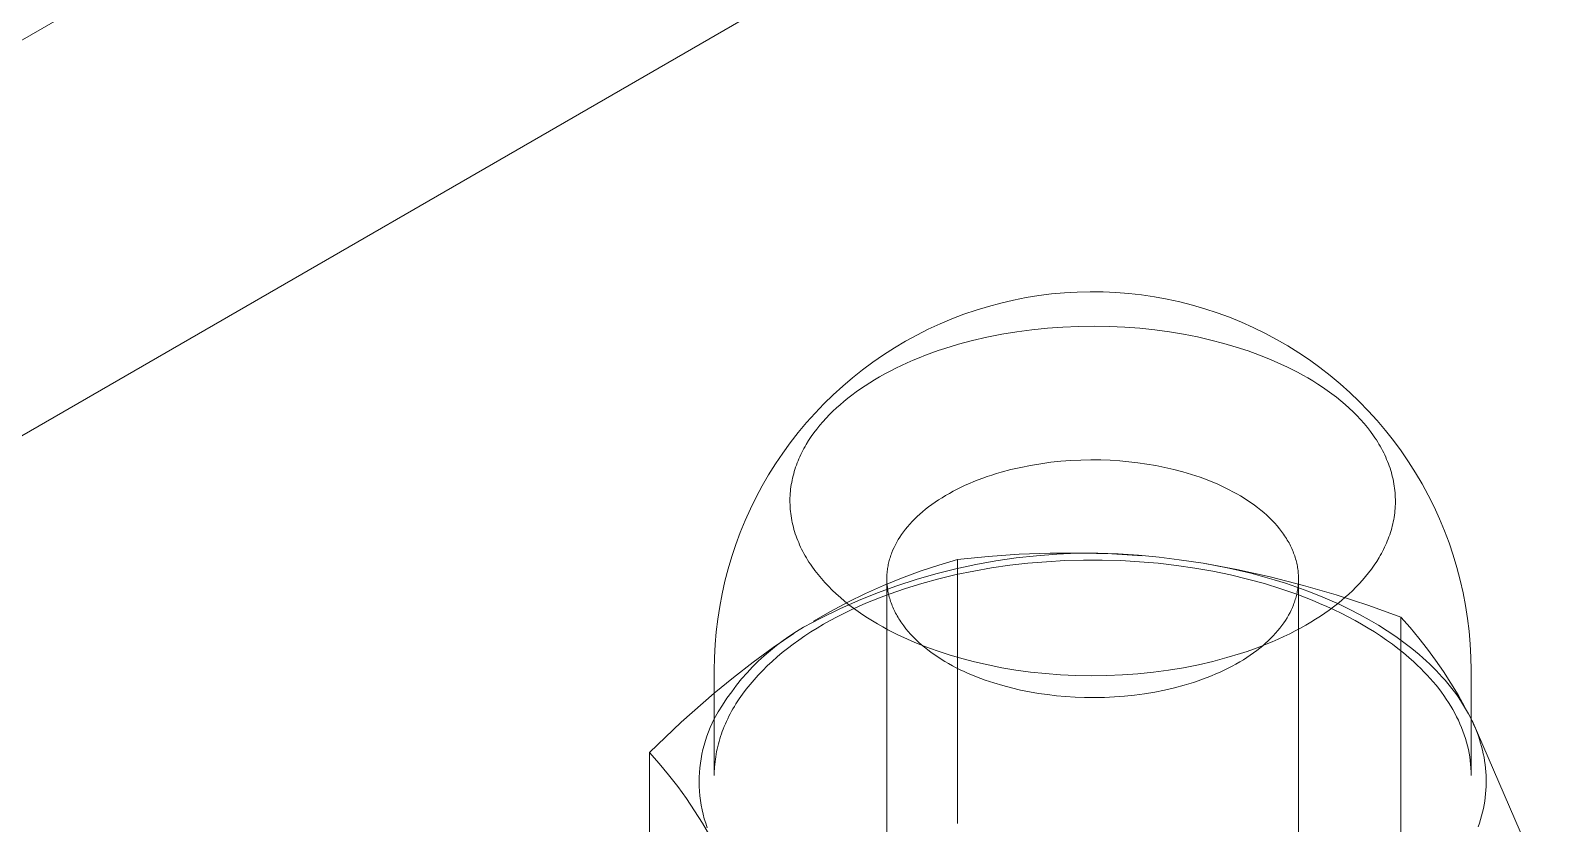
# Model space of a CAD drawing. Header units: millimetres. Extents: x -111 to 4919, y -143 to 3304.
# Drawn here: x 4679.74 to 4705, y 1543.83 to 1556.92 of the extents above; entities that cross this region are included whole.
import ezdxf

# ---------------------------------------------------------------- set-up
doc = ezdxf.new("R2010")
doc.units = ezdxf.units.MM
doc.layers.add('ZANO_R', color=7, linetype='Continuous', lineweight=0)

msp = doc.modelspace()

# ---------------------------------------------------------------- linework, layer by layer
at = {"layer": 'ZANO_R'}
for p, q in [((4712.136, 1575.551), (4393.938, 1391.839)), ((4399.595, 1388.573), (4717.793, 1572.285)), ((4695.565, 1552.37), (4695.771, 1552.425)), ((4695.771, 1552.425), (4695.978, 1552.473)), ((4695.978, 1552.473), (4696.187, 1552.514)), ((4696.187, 1552.514), (4696.397, 1552.548)), ((4696.397, 1552.548), (4696.608, 1552.574)), ((4696.608, 1552.574), (4696.82, 1552.594)), ((4696.82, 1552.594), (4697.032, 1552.606)), ((4697.032, 1552.606), (4697.245, 1552.611)), ((4697.245, 1552.611), (4697.458, 1552.609)), ((4697.458, 1552.609), (4697.67, 1552.6)), ((4697.67, 1552.6), (4697.882, 1552.583)), ((4697.882, 1552.583), (4698.094, 1552.559)), ((4698.094, 1552.559), (4698.306, 1552.528)), ((4698.306, 1552.528), (4698.517, 1552.489)), ((4698.517, 1552.489), (4698.726, 1552.443)), ((4698.726, 1552.443), (4698.934, 1552.39)), ((4694.765, 1552.08), (4694.961, 1552.163)), ((4694.961, 1552.163), (4695.16, 1552.239)), ((4695.16, 1552.239), (4695.361, 1552.308)), ((4695.361, 1552.308), (4695.565, 1552.37)), ((4698.934, 1552.39), (4699.14, 1552.33)), ((4699.14, 1552.33), (4699.344, 1552.263)), ((4699.344, 1552.263), (4699.545, 1552.189)), ((4699.545, 1552.189), (4699.744, 1552.108)), ((4694.382, 1551.895), (4694.572, 1551.991)), ((4694.572, 1551.991), (4694.765, 1552.08)), ((4695.784, 1551.909), (4695.54, 1551.86)), ((4696.032, 1551.95), (4695.784, 1551.909)), ((4696.284, 1551.984), (4696.032, 1551.95)), ((4696.539, 1552.01), (4696.284, 1551.984)), ((4696.796, 1552.028), (4696.539, 1552.01)), ((4697.053, 1552.039), (4696.796, 1552.028)), ((4697.309, 1552.042), (4697.053, 1552.039)), ((4697.565, 1552.038), (4697.309, 1552.042)), ((4697.818, 1552.026), (4697.565, 1552.038)), ((4698.067, 1552.007), (4697.818, 1552.026)), ((4698.312, 1551.981), (4698.067, 1552.007)), ((4698.553, 1551.948), (4698.312, 1551.981)), ((4698.787, 1551.909), (4698.553, 1551.948)), ((4699.015, 1551.864), (4698.787, 1551.909)), ((4699.744, 1552.108), (4699.939, 1552.02)), ((4699.939, 1552.02), (4700.132, 1551.926)), ((4700.132, 1551.926), (4700.321, 1551.825)), ((4693.833, 1551.57), (4694.012, 1551.685)), ((4694.012, 1551.685), (4694.195, 1551.793)), ((4694.195, 1551.793), (4694.382, 1551.895)), ((4694.846, 1551.675), (4694.736, 1551.639)), ((4695.07, 1551.743), (4694.846, 1551.675)), ((4695.302, 1551.805), (4695.07, 1551.743)), ((4695.54, 1551.86), (4695.302, 1551.805)), ((4699.236, 1551.814), (4699.015, 1551.864)), ((4699.45, 1551.758), (4699.236, 1551.814)), ((4699.656, 1551.698), (4699.45, 1551.758)), ((4699.853, 1551.633), (4699.656, 1551.698)), ((4700.321, 1551.825), (4700.507, 1551.718)), ((4700.507, 1551.718), (4700.689, 1551.604)), ((4693.486, 1551.323), (4693.657, 1551.45)), ((4693.657, 1551.45), (4693.833, 1551.57)), ((4694.127, 1551.393), (4694.033, 1551.348)), ((4694.222, 1551.437), (4694.127, 1551.393)), ((4694.321, 1551.479), (4694.222, 1551.437)), ((4694.421, 1551.521), (4694.321, 1551.479)), ((4694.524, 1551.562), (4694.421, 1551.521)), ((4694.629, 1551.601), (4694.524, 1551.562)), ((4694.736, 1551.639), (4694.629, 1551.601)), ((4700.042, 1551.564), (4699.853, 1551.633)), ((4700.225, 1551.491), (4700.042, 1551.564)), ((4700.405, 1551.412), (4700.225, 1551.491)), ((4700.494, 1551.37), (4700.405, 1551.412)), ((4700.689, 1551.604), (4700.867, 1551.484)), ((4700.867, 1551.484), (4701.04, 1551.359)), ((4693.158, 1551.053), (4693.32, 1551.191)), ((4693.32, 1551.191), (4693.486, 1551.323)), ((4693.685, 1551.158), (4693.605, 1551.108)), ((4693.768, 1551.207), (4693.685, 1551.158)), ((4693.854, 1551.255), (4693.768, 1551.207)), ((4693.942, 1551.302), (4693.854, 1551.255)), ((4694.033, 1551.348), (4693.942, 1551.302)), ((4700.582, 1551.326), (4700.494, 1551.37)), ((4700.669, 1551.281), (4700.582, 1551.326)), ((4700.755, 1551.235), (4700.669, 1551.281)), ((4700.839, 1551.187), (4700.755, 1551.235)), ((4700.922, 1551.137), (4700.839, 1551.187)), ((4701.04, 1551.359), (4701.21, 1551.227)), ((4701.21, 1551.227), (4701.374, 1551.089)), ((4692.848, 1550.761), (4693, 1550.91)), ((4693, 1550.91), (4693.158, 1551.053)), ((4693.309, 1550.904), (4693.241, 1550.852)), ((4693.379, 1550.956), (4693.309, 1550.904)), ((4693.451, 1551.008), (4693.379, 1550.956)), ((4693.527, 1551.058), (4693.451, 1551.008)), ((4693.605, 1551.108), (4693.527, 1551.058)), ((4701.004, 1551.086), (4700.922, 1551.137)), ((4701.083, 1551.034), (4701.004, 1551.086)), ((4701.161, 1550.98), (4701.083, 1551.034)), ((4701.238, 1550.925), (4701.161, 1550.98)), ((4701.312, 1550.868), (4701.238, 1550.925)), ((4701.374, 1551.089), (4701.534, 1550.946)), ((4701.534, 1550.946), (4701.689, 1550.798)), ((4692.701, 1550.608), (4692.848, 1550.761)), ((4692.995, 1550.637), (4692.939, 1550.581)), ((4693.054, 1550.692), (4692.995, 1550.637)), ((4693.114, 1550.746), (4693.054, 1550.692)), ((4693.176, 1550.799), (4693.114, 1550.746)), ((4693.241, 1550.852), (4693.176, 1550.799)), ((4701.384, 1550.81), (4701.312, 1550.868)), ((4701.454, 1550.75), (4701.384, 1550.81)), ((4701.522, 1550.69), (4701.454, 1550.75)), ((4701.587, 1550.628), (4701.522, 1550.69)), ((4701.689, 1550.798), (4701.838, 1550.644)), ((4701.838, 1550.644), (4701.983, 1550.486)), ((4692.422, 1550.286), (4692.559, 1550.449)), ((4692.559, 1550.449), (4692.701, 1550.608)), ((4692.779, 1550.405), (4692.73, 1550.343)), ((4692.83, 1550.464), (4692.779, 1550.405)), ((4692.883, 1550.523), (4692.83, 1550.464)), ((4692.939, 1550.581), (4692.883, 1550.523)), ((4701.65, 1550.565), (4701.587, 1550.628)), ((4701.711, 1550.5), (4701.65, 1550.565)), ((4701.768, 1550.435), (4701.711, 1550.5)), ((4701.824, 1550.369), (4701.768, 1550.435)), ((4701.983, 1550.486), (4702.121, 1550.322)), ((4692.292, 1550.118), (4692.422, 1550.286)), ((4692.595, 1550.154), (4692.555, 1550.088)), ((4692.638, 1550.218), (4692.595, 1550.154)), ((4692.682, 1550.281), (4692.638, 1550.218)), ((4692.73, 1550.343), (4692.682, 1550.281)), ((4701.876, 1550.301), (4701.824, 1550.369)), ((4701.925, 1550.233), (4701.876, 1550.301)), ((4701.949, 1550.198), (4701.925, 1550.233)), ((4701.972, 1550.164), (4701.949, 1550.198)), ((4701.994, 1550.129), (4701.972, 1550.164)), ((4702.015, 1550.094), (4701.994, 1550.129)), ((4702.121, 1550.322), (4702.254, 1550.154)), ((4702.254, 1550.154), (4702.382, 1549.981)), ((4692.048, 1549.77), (4692.167, 1549.946)), ((4692.167, 1549.946), (4692.292, 1550.118)), ((4692.45, 1549.886), (4692.434, 1549.852)), ((4692.465, 1549.921), (4692.45, 1549.886)), ((4692.482, 1549.955), (4692.465, 1549.921)), ((4692.499, 1549.988), (4692.482, 1549.955)), ((4692.517, 1550.022), (4692.499, 1549.988)), ((4692.536, 1550.055), (4692.517, 1550.022)), ((4692.555, 1550.088), (4692.536, 1550.055)), ((4702.036, 1550.058), (4702.015, 1550.094)), ((4702.055, 1550.023), (4702.036, 1550.058)), ((4702.074, 1549.987), (4702.055, 1550.023)), ((4702.093, 1549.952), (4702.074, 1549.987)), ((4702.11, 1549.916), (4702.093, 1549.952)), ((4702.127, 1549.88), (4702.11, 1549.916)), ((4702.142, 1549.843), (4702.127, 1549.88)), ((4702.382, 1549.981), (4702.503, 1549.804)), ((4691.935, 1549.589), (4692.048, 1549.77)), ((4692.358, 1549.642), (4692.348, 1549.606)), ((4692.369, 1549.677), (4692.358, 1549.642)), ((4692.381, 1549.713), (4692.369, 1549.677)), ((4692.393, 1549.748), (4692.381, 1549.713)), ((4692.406, 1549.783), (4692.393, 1549.748)), ((4692.42, 1549.817), (4692.406, 1549.783)), ((4692.434, 1549.852), (4692.42, 1549.817)), ((4695.699, 1549.608), (4695.777, 1549.631)), ((4695.777, 1549.631), (4695.936, 1549.673)), ((4695.936, 1549.673), (4696.098, 1549.711)), ((4696.098, 1549.711), (4696.262, 1549.744)), ((4696.262, 1549.744), (4696.428, 1549.771)), ((4696.428, 1549.771), (4696.594, 1549.794)), ((4696.594, 1549.794), (4696.761, 1549.811)), ((4696.761, 1549.811), (4696.928, 1549.824)), ((4696.928, 1549.824), (4697.093, 1549.832)), ((4697.093, 1549.832), (4697.257, 1549.835)), ((4697.257, 1549.835), (4697.419, 1549.833)), ((4697.419, 1549.833), (4697.578, 1549.828)), ((4697.578, 1549.828), (4697.734, 1549.818)), ((4697.734, 1549.818), (4697.886, 1549.804)), ((4697.886, 1549.804), (4698.035, 1549.787)), ((4698.035, 1549.787), (4698.182, 1549.766)), ((4698.182, 1549.766), (4698.33, 1549.74)), ((4698.33, 1549.74), (4698.478, 1549.71)), ((4698.478, 1549.71), (4698.626, 1549.676)), ((4698.626, 1549.676), (4698.773, 1549.637)), ((4698.773, 1549.637), (4698.918, 1549.594)), ((4702.158, 1549.807), (4702.142, 1549.843)), ((4702.172, 1549.771), (4702.158, 1549.807)), ((4702.185, 1549.734), (4702.172, 1549.771)), ((4702.198, 1549.697), (4702.185, 1549.734)), ((4702.209, 1549.661), (4702.198, 1549.697)), ((4702.22, 1549.624), (4702.209, 1549.661)), ((4702.23, 1549.587), (4702.22, 1549.624)), ((4702.503, 1549.804), (4702.618, 1549.623)), ((4691.727, 1549.218), (4691.828, 1549.405)), ((4691.828, 1549.405), (4691.935, 1549.589)), ((4692.303, 1549.389), (4692.298, 1549.353)), ((4692.309, 1549.426), (4692.303, 1549.389)), ((4692.315, 1549.462), (4692.309, 1549.426)), ((4692.322, 1549.498), (4692.315, 1549.462)), ((4692.33, 1549.534), (4692.322, 1549.498)), ((4692.338, 1549.57), (4692.33, 1549.534)), ((4692.348, 1549.606), (4692.338, 1549.57)), ((4695.048, 1549.35), (4695.115, 1549.382)), ((4695.115, 1549.382), (4695.183, 1549.414)), ((4695.183, 1549.414), (4695.253, 1549.445)), ((4695.253, 1549.445), (4695.324, 1549.475)), ((4695.324, 1549.475), (4695.397, 1549.504)), ((4695.397, 1549.504), (4695.47, 1549.531)), ((4695.47, 1549.531), (4695.545, 1549.558)), ((4695.545, 1549.558), (4695.622, 1549.583)), ((4695.622, 1549.583), (4695.699, 1549.608)), ((4698.918, 1549.594), (4699.062, 1549.546)), ((4699.062, 1549.546), (4699.133, 1549.52)), ((4699.133, 1549.52), (4699.203, 1549.493)), ((4699.203, 1549.493), (4699.272, 1549.465)), ((4699.272, 1549.465), (4699.341, 1549.436)), ((4699.341, 1549.436), (4699.408, 1549.406)), ((4699.408, 1549.406), (4699.474, 1549.374)), ((4699.474, 1549.374), (4699.54, 1549.342)), ((4702.24, 1549.55), (4702.23, 1549.587)), ((4702.248, 1549.513), (4702.24, 1549.55)), ((4702.256, 1549.476), (4702.248, 1549.513)), ((4702.262, 1549.439), (4702.256, 1549.476)), ((4702.268, 1549.402), (4702.262, 1549.439)), ((4702.273, 1549.365), (4702.268, 1549.402)), ((4702.618, 1549.623), (4702.727, 1549.438)), ((4702.727, 1549.438), (4702.829, 1549.25)), ((4691.633, 1549.027), (4691.727, 1549.218)), ((4692.289, 1549.242), (4692.287, 1549.206)), ((4692.287, 1549.206), (4692.287, 1549.169)), ((4692.287, 1549.169), (4692.287, 1549.132)), ((4692.287, 1549.132), (4692.288, 1549.095)), ((4692.291, 1549.279), (4692.289, 1549.242)), ((4692.294, 1549.316), (4692.291, 1549.279)), ((4692.298, 1549.353), (4692.294, 1549.316)), ((4694.63, 1549.097), (4694.684, 1549.135)), ((4694.684, 1549.135), (4694.74, 1549.173)), ((4694.74, 1549.173), (4694.798, 1549.21)), ((4694.798, 1549.21), (4694.858, 1549.246)), ((4694.858, 1549.246), (4694.92, 1549.281)), ((4694.92, 1549.281), (4694.983, 1549.316)), ((4694.983, 1549.316), (4695.048, 1549.35)), ((4699.54, 1549.342), (4699.604, 1549.308)), ((4699.604, 1549.308), (4699.666, 1549.274)), ((4699.666, 1549.274), (4699.728, 1549.238)), ((4699.728, 1549.238), (4699.788, 1549.202)), ((4699.788, 1549.202), (4699.846, 1549.164)), ((4699.846, 1549.164), (4699.903, 1549.126)), ((4699.903, 1549.126), (4699.958, 1549.086)), ((4702.278, 1549.328), (4702.273, 1549.365)), ((4702.281, 1549.29), (4702.278, 1549.328)), ((4702.284, 1549.253), (4702.281, 1549.29)), ((4702.285, 1549.216), (4702.284, 1549.253)), ((4702.286, 1549.179), (4702.285, 1549.216)), ((4702.286, 1549.142), (4702.286, 1549.179)), ((4702.286, 1549.105), (4702.286, 1549.142)), ((4702.829, 1549.25), (4702.925, 1549.058)), ((4691.546, 1548.833), (4691.633, 1549.027)), ((4692.288, 1549.095), (4692.289, 1549.058)), ((4692.289, 1549.058), (4692.292, 1549.02)), ((4692.292, 1549.02), (4692.295, 1548.983)), ((4692.295, 1548.983), (4692.3, 1548.946)), ((4692.3, 1548.946), (4692.305, 1548.909)), ((4692.305, 1548.909), (4692.311, 1548.872)), ((4692.311, 1548.872), (4692.317, 1548.835)), ((4694.344, 1548.856), (4694.387, 1548.897)), ((4694.387, 1548.897), (4694.432, 1548.938)), ((4694.432, 1548.938), (4694.478, 1548.978)), ((4694.478, 1548.978), (4694.527, 1549.018)), ((4694.527, 1549.018), (4694.577, 1549.058)), ((4694.577, 1549.058), (4694.63, 1549.097)), ((4699.958, 1549.086), (4700.011, 1549.046)), ((4700.011, 1549.046), (4700.063, 1549.005)), ((4700.063, 1549.005), (4700.113, 1548.963)), ((4700.113, 1548.963), (4700.161, 1548.921)), ((4700.161, 1548.921), (4700.207, 1548.877)), ((4700.207, 1548.877), (4700.251, 1548.833)), ((4702.258, 1548.849), (4702.265, 1548.885)), ((4702.265, 1548.885), (4702.27, 1548.922)), ((4702.27, 1548.922), (4702.275, 1548.958)), ((4702.275, 1548.958), (4702.279, 1548.995)), ((4702.279, 1548.995), (4702.282, 1549.032)), ((4702.282, 1549.032), (4702.284, 1549.068)), ((4702.284, 1549.068), (4702.286, 1549.105)), ((4702.925, 1549.058), (4703.014, 1548.863)), ((4691.391, 1548.438), (4691.465, 1548.636)), ((4691.465, 1548.636), (4691.546, 1548.833)), ((4692.317, 1548.835), (4692.325, 1548.798)), ((4692.325, 1548.798), (4692.333, 1548.761)), ((4692.333, 1548.761), (4692.343, 1548.724)), ((4692.343, 1548.724), (4692.353, 1548.687)), ((4692.353, 1548.687), (4692.364, 1548.65)), ((4692.364, 1548.65), (4692.375, 1548.614)), ((4692.375, 1548.614), (4692.388, 1548.577)), ((4694.131, 1548.602), (4694.161, 1548.645)), ((4694.161, 1548.645), (4694.194, 1548.688)), ((4694.194, 1548.688), (4694.229, 1548.73)), ((4694.229, 1548.73), (4694.265, 1548.772)), ((4694.265, 1548.772), (4694.304, 1548.814)), ((4694.304, 1548.814), (4694.344, 1548.856)), ((4700.251, 1548.833), (4700.293, 1548.789)), ((4700.293, 1548.789), (4700.333, 1548.744)), ((4700.333, 1548.744), (4700.371, 1548.698)), ((4700.371, 1548.698), (4700.407, 1548.652)), ((4700.407, 1548.652), (4700.44, 1548.605)), ((4702.193, 1548.598), (4702.204, 1548.634)), ((4702.204, 1548.634), (4702.215, 1548.669)), ((4702.215, 1548.669), (4702.225, 1548.705)), ((4702.225, 1548.705), (4702.235, 1548.741)), ((4702.235, 1548.741), (4702.243, 1548.777)), ((4702.243, 1548.777), (4702.251, 1548.813)), ((4702.251, 1548.813), (4702.258, 1548.849)), ((4703.014, 1548.863), (4703.097, 1548.665)), ((4703.097, 1548.665), (4703.172, 1548.464)), ((4691.325, 1548.237), (4691.391, 1548.438)), ((4692.388, 1548.577), (4692.401, 1548.54)), ((4692.401, 1548.54), (4692.416, 1548.504)), ((4692.416, 1548.504), (4692.431, 1548.468)), ((4692.431, 1548.468), (4692.446, 1548.431)), ((4692.446, 1548.431), (4692.463, 1548.395)), ((4692.463, 1548.395), (4692.48, 1548.359)), ((4693.987, 1548.346), (4694.007, 1548.389)), ((4694.007, 1548.389), (4694.028, 1548.431)), ((4694.028, 1548.431), (4694.051, 1548.474)), ((4694.051, 1548.474), (4694.075, 1548.517)), ((4694.075, 1548.517), (4694.102, 1548.56)), ((4694.102, 1548.56), (4694.131, 1548.602)), ((4700.44, 1548.605), (4700.456, 1548.582)), ((4700.456, 1548.582), (4700.472, 1548.558)), ((4700.472, 1548.558), (4700.487, 1548.535)), ((4700.487, 1548.535), (4700.501, 1548.511)), ((4700.501, 1548.511), (4700.515, 1548.487)), ((4700.515, 1548.487), (4700.529, 1548.463)), ((4700.529, 1548.463), (4700.541, 1548.44)), ((4700.541, 1548.44), (4700.554, 1548.416)), ((4700.554, 1548.416), (4700.565, 1548.392)), ((4700.565, 1548.392), (4700.576, 1548.368)), ((4700.576, 1548.368), (4700.587, 1548.344)), ((4702.091, 1548.356), (4702.108, 1548.39)), ((4702.108, 1548.39), (4702.124, 1548.424)), ((4702.124, 1548.424), (4702.139, 1548.459)), ((4702.139, 1548.459), (4702.153, 1548.493)), ((4702.153, 1548.493), (4702.167, 1548.528)), ((4702.167, 1548.528), (4702.18, 1548.563)), ((4702.18, 1548.563), (4702.193, 1548.598)), ((4703.172, 1548.464), (4703.241, 1548.261)), ((4691.264, 1548.034), (4691.325, 1548.237)), ((4692.48, 1548.359), (4692.499, 1548.323)), ((4692.499, 1548.323), (4692.518, 1548.288)), ((4692.518, 1548.288), (4692.537, 1548.252)), ((4692.537, 1548.252), (4692.558, 1548.217)), ((4692.558, 1548.217), (4692.579, 1548.182)), ((4692.579, 1548.182), (4692.601, 1548.147)), ((4692.601, 1548.147), (4692.624, 1548.112)), ((4692.624, 1548.112), (4692.648, 1548.078)), ((4693.911, 1548.108), (4693.916, 1548.13)), ((4693.916, 1548.13), (4693.921, 1548.152)), ((4693.921, 1548.152), (4693.927, 1548.174)), ((4693.927, 1548.174), (4693.933, 1548.196)), ((4693.933, 1548.196), (4693.94, 1548.218)), ((4693.94, 1548.218), (4693.947, 1548.24)), ((4693.947, 1548.24), (4693.954, 1548.261)), ((4693.954, 1548.261), (4693.962, 1548.283)), ((4693.962, 1548.283), (4693.97, 1548.304)), ((4693.97, 1548.304), (4693.987, 1548.346)), ((4695.056, 1548.188), (4694.744, 1548.097)), ((4695.563, 1548.24), (4695.056, 1548.188)), ((4695.056, 1543.829), (4695.056, 1548.188)), ((4695.356, 1548.108), (4695.688, 1548.167)), ((4696.072, 1548.275), (4695.563, 1548.24)), ((4695.688, 1548.167), (4696.023, 1548.216)), ((4696.218, 1548.127), (4695.917, 1548.093)), ((4696.023, 1548.216), (4696.359, 1548.252)), ((4696.582, 1548.294), (4696.072, 1548.275)), ((4696.522, 1548.153), (4696.218, 1548.127)), ((4696.359, 1548.252), (4696.695, 1548.278)), ((4696.828, 1548.17), (4696.522, 1548.153)), ((4697.091, 1548.296), (4696.582, 1548.294)), ((4696.695, 1548.278), (4697.033, 1548.291)), ((4697.135, 1548.179), (4696.828, 1548.17)), ((4697.033, 1548.291), (4697.371, 1548.293)), ((4697.601, 1548.281), (4697.091, 1548.296)), ((4697.443, 1548.179), (4697.135, 1548.179)), ((4697.371, 1548.293), (4697.709, 1548.284)), ((4697.752, 1548.17), (4697.443, 1548.179)), ((4698.11, 1548.25), (4697.601, 1548.281)), ((4697.709, 1548.284), (4698.046, 1548.262)), ((4698.06, 1548.152), (4697.752, 1548.17)), ((4698.046, 1548.262), (4698.382, 1548.229)), ((4698.367, 1548.126), (4698.06, 1548.152)), ((4698.673, 1548.091), (4698.367, 1548.126)), ((4698.382, 1548.229), (4698.717, 1548.185)), ((4698.717, 1548.185), (4698.915, 1548.157)), ((4698.915, 1548.157), (4699.113, 1548.126)), ((4699.113, 1548.126), (4699.311, 1548.09)), ((4699.669, 1548.024), (4699.114, 1548.127)), ((4700.587, 1548.344), (4700.597, 1548.32)), ((4700.597, 1548.32), (4700.606, 1548.296)), ((4700.606, 1548.296), (4700.615, 1548.271)), ((4700.615, 1548.271), (4700.624, 1548.247)), ((4700.624, 1548.247), (4700.632, 1548.223)), ((4700.632, 1548.223), (4700.639, 1548.199)), ((4700.639, 1548.199), (4700.646, 1548.175)), ((4700.646, 1548.175), (4700.652, 1548.151)), ((4700.652, 1548.151), (4700.658, 1548.127)), ((4700.658, 1548.127), (4700.663, 1548.103)), ((4701.936, 1548.093), (4701.978, 1548.157)), ((4701.978, 1548.157), (4702.018, 1548.223)), ((4702.018, 1548.223), (4702.037, 1548.256)), ((4702.037, 1548.256), (4702.056, 1548.289)), ((4702.056, 1548.289), (4702.074, 1548.323)), ((4702.074, 1548.323), (4702.091, 1548.356)), ((4703.241, 1548.261), (4703.303, 1548.056)), ((4691.211, 1547.829), (4691.264, 1548.034)), ((4692.648, 1548.078), (4692.697, 1548.01)), ((4692.697, 1548.01), (4692.75, 1547.942)), ((4692.75, 1547.942), (4692.805, 1547.876)), ((4692.805, 1547.876), (4692.862, 1547.81)), ((4694.13, 1547.883), (4693.829, 1547.76)), ((4693.887, 1547.902), (4693.888, 1547.925)), ((4693.887, 1547.878), (4693.887, 1547.902)), ((4693.887, 1547.855), (4693.887, 1547.878)), ((4693.888, 1547.925), (4693.889, 1547.948)), ((4693.889, 1547.948), (4693.891, 1547.971)), ((4693.891, 1547.971), (4693.893, 1547.994)), ((4693.893, 1547.994), (4693.896, 1548.017)), ((4693.896, 1548.017), (4693.899, 1548.04)), ((4693.899, 1548.04), (4693.903, 1548.063)), ((4693.903, 1548.063), (4693.907, 1548.085)), ((4693.907, 1548.085), (4693.911, 1548.108)), ((4694.052, 1547.756), (4694.373, 1547.86)), ((4694.435, 1547.995), (4694.13, 1547.883)), ((4694.373, 1547.86), (4694.698, 1547.954)), ((4694.744, 1548.097), (4694.435, 1547.995)), ((4694.748, 1547.871), (4694.467, 1547.795)), ((4694.698, 1547.954), (4695.026, 1548.037)), ((4695.033, 1547.939), (4694.748, 1547.871)), ((4695.026, 1548.037), (4695.356, 1548.108)), ((4695.324, 1547.999), (4695.033, 1547.939)), ((4695.618, 1548.05), (4695.324, 1547.999)), ((4695.917, 1548.093), (4695.618, 1548.05)), ((4698.975, 1548.047), (4698.673, 1548.091)), ((4699.271, 1547.995), (4698.975, 1548.047)), ((4699.562, 1547.934), (4699.271, 1547.995)), ((4699.311, 1548.09), (4699.508, 1548.051)), ((4699.508, 1548.051), (4699.704, 1548.008)), ((4699.846, 1547.866), (4699.562, 1547.934)), ((4700.22, 1547.902), (4699.669, 1548.024)), ((4699.704, 1548.008), (4699.899, 1547.961)), ((4700.124, 1547.79), (4699.846, 1547.866)), ((4699.899, 1547.961), (4700.092, 1547.91)), ((4700.092, 1547.91), (4700.283, 1547.855)), ((4700.768, 1547.762), (4700.22, 1547.902)), ((4700.663, 1548.103), (4700.668, 1548.079)), ((4700.668, 1548.079), (4700.672, 1548.055)), ((4700.672, 1548.055), (4700.675, 1548.031)), ((4700.675, 1548.031), (4700.678, 1548.007)), ((4700.678, 1548.007), (4700.681, 1547.984)), ((4700.681, 1547.984), (4700.683, 1547.96)), ((4700.683, 1547.96), (4700.685, 1547.936)), ((4700.685, 1547.936), (4700.686, 1547.912)), ((4700.686, 1547.912), (4700.686, 1547.889)), ((4700.686, 1547.889), (4700.687, 1547.865)), ((4700.687, 1547.865), (4700.686, 1547.842)), ((4701.743, 1547.846), (4701.794, 1547.906)), ((4701.794, 1547.906), (4701.844, 1547.967)), ((4701.844, 1547.967), (4701.891, 1548.03)), ((4701.891, 1548.03), (4701.936, 1548.093)), ((4703.303, 1548.056), (4703.357, 1547.848)), ((4691.126, 1547.415), (4691.165, 1547.622)), ((4691.165, 1547.622), (4691.211, 1547.829)), ((4692.862, 1547.81), (4692.923, 1547.746)), ((4692.923, 1547.746), (4692.986, 1547.683)), ((4692.986, 1547.683), (4693.051, 1547.621)), ((4693.051, 1547.621), (4693.119, 1547.561)), ((4693.533, 1547.628), (4693.241, 1547.485)), ((4693.421, 1547.513), (4693.735, 1547.64)), ((4693.829, 1547.76), (4693.533, 1547.628)), ((4693.735, 1547.64), (4694.052, 1547.756)), ((4693.925, 1547.619), (4693.794, 1547.569)), ((4693.887, 1539.581), (4693.887, 1547.855)), ((4693.887, 1547.831), (4693.887, 1547.855)), ((4693.888, 1547.808), (4693.887, 1547.831)), ((4693.89, 1547.784), (4693.888, 1547.808)), ((4693.892, 1547.76), (4693.89, 1547.784)), ((4693.895, 1547.736), (4693.892, 1547.76)), ((4693.898, 1547.713), (4693.895, 1547.736)), ((4693.901, 1547.689), (4693.898, 1547.713)), ((4693.906, 1547.665), (4693.901, 1547.689)), ((4693.91, 1547.641), (4693.906, 1547.665)), ((4693.915, 1547.617), (4693.91, 1547.641)), ((4693.921, 1547.593), (4693.915, 1547.617)), ((4694.193, 1547.711), (4693.925, 1547.619)), ((4694.467, 1547.795), (4694.193, 1547.711)), ((4700.394, 1547.706), (4700.124, 1547.79)), ((4700.283, 1547.855), (4700.471, 1547.796)), ((4700.657, 1547.615), (4700.394, 1547.706)), ((4700.471, 1547.796), (4700.657, 1547.733)), ((4700.657, 1547.614), (4700.652, 1547.592)), ((4700.657, 1547.733), (4700.84, 1547.667)), ((4700.662, 1547.636), (4700.657, 1547.614)), ((4700.785, 1547.567), (4700.657, 1547.615)), ((4700.666, 1547.659), (4700.662, 1547.636)), ((4700.67, 1547.681), (4700.666, 1547.659)), ((4700.674, 1547.704), (4700.67, 1547.681)), ((4700.677, 1547.727), (4700.674, 1547.704)), ((4700.68, 1547.749), (4700.677, 1547.727)), ((4700.682, 1547.773), (4700.68, 1547.749)), ((4700.684, 1547.796), (4700.682, 1547.773)), ((4700.685, 1547.819), (4700.684, 1547.796)), ((4700.686, 1547.842), (4700.685, 1547.819)), ((4700.687, 1547.796), (4700.687, 1539.581)), ((4701.31, 1547.604), (4700.768, 1547.762)), ((4700.84, 1547.667), (4701.019, 1547.597)), ((4701.847, 1547.428), (4701.31, 1547.604)), ((4701.459, 1547.565), (4701.519, 1547.619)), ((4701.519, 1547.619), (4701.578, 1547.674)), ((4701.578, 1547.674), (4701.635, 1547.73)), ((4701.635, 1547.73), (4701.69, 1547.788)), ((4701.69, 1547.788), (4701.743, 1547.846)), ((4703.357, 1547.848), (4703.405, 1547.639)), ((4703.405, 1547.639), (4703.445, 1547.429)), ((4691.094, 1547.205), (4691.126, 1547.415)), ((4692.809, 1547.228), (4693.113, 1547.376)), ((4693.241, 1547.485), (4692.954, 1547.332)), ((4693.113, 1547.376), (4693.421, 1547.513)), ((4693.119, 1547.561), (4693.189, 1547.501)), ((4693.297, 1547.357), (4693.179, 1547.299)), ((4693.189, 1547.501), (4693.261, 1547.443)), ((4693.261, 1547.443), (4693.335, 1547.386)), ((4693.417, 1547.412), (4693.297, 1547.357)), ((4693.335, 1547.386), (4693.412, 1547.331)), ((4693.54, 1547.466), (4693.417, 1547.412)), ((4693.666, 1547.519), (4693.54, 1547.466)), ((4693.794, 1547.569), (4693.666, 1547.519)), ((4693.927, 1547.569), (4693.921, 1547.593)), ((4693.934, 1547.545), (4693.927, 1547.569)), ((4693.941, 1547.521), (4693.934, 1547.545)), ((4693.949, 1547.496), (4693.941, 1547.521)), ((4693.958, 1547.472), (4693.949, 1547.496)), ((4693.967, 1547.448), (4693.958, 1547.472)), ((4693.976, 1547.424), (4693.967, 1547.448)), ((4693.986, 1547.4), (4693.976, 1547.424)), ((4693.997, 1547.376), (4693.986, 1547.4)), ((4694.008, 1547.352), (4693.997, 1547.376)), ((4694.02, 1547.328), (4694.008, 1547.352)), ((4700.567, 1547.355), (4700.546, 1547.312)), ((4700.586, 1547.398), (4700.567, 1547.355)), ((4700.603, 1547.44), (4700.586, 1547.398)), ((4700.611, 1547.461), (4700.603, 1547.44)), ((4700.619, 1547.483), (4700.611, 1547.461)), ((4700.626, 1547.504), (4700.619, 1547.483)), ((4700.633, 1547.526), (4700.626, 1547.504)), ((4700.64, 1547.548), (4700.633, 1547.526)), ((4700.646, 1547.57), (4700.64, 1547.548)), ((4700.652, 1547.592), (4700.646, 1547.57)), ((4700.911, 1547.517), (4700.785, 1547.567)), ((4701.035, 1547.465), (4700.911, 1547.517)), ((4701.019, 1547.597), (4701.195, 1547.523)), ((4701.156, 1547.412), (4701.035, 1547.465)), ((4701.122, 1547.303), (4701.195, 1547.355)), ((4701.275, 1547.357), (4701.156, 1547.412)), ((4701.195, 1547.523), (4701.366, 1547.446)), ((4701.195, 1547.355), (4701.265, 1547.407)), ((4701.265, 1547.407), (4701.332, 1547.459)), ((4701.392, 1547.3), (4701.275, 1547.357)), ((4701.332, 1547.459), (4701.397, 1547.512)), ((4701.366, 1547.446), (4701.533, 1547.365)), ((4701.397, 1547.512), (4701.459, 1547.565)), ((4701.533, 1547.365), (4701.696, 1547.282)), ((4702.378, 1547.234), (4701.847, 1547.428)), ((4703.445, 1547.429), (4703.478, 1547.217)), ((4691.069, 1546.995), (4691.094, 1547.205)), ((4692.511, 1547.07), (4692.809, 1547.228)), ((4692.954, 1547.332), (4692.673, 1547.169)), ((4692.842, 1547.119), (4692.736, 1547.056)), ((4692.952, 1547.181), (4692.842, 1547.119)), ((4693.064, 1547.241), (4692.952, 1547.181)), ((4693.179, 1547.299), (4693.064, 1547.241)), ((4693.412, 1547.331), (4693.49, 1547.277)), ((4693.49, 1547.277), (4693.569, 1547.225)), ((4693.569, 1547.225), (4693.651, 1547.174)), ((4693.651, 1547.174), (4693.734, 1547.124)), ((4693.734, 1547.124), (4693.818, 1547.076)), ((4694.032, 1547.304), (4694.02, 1547.328)), ((4694.045, 1547.28), (4694.032, 1547.304)), ((4694.058, 1547.257), (4694.045, 1547.28)), ((4694.072, 1547.233), (4694.058, 1547.257)), ((4694.086, 1547.209), (4694.072, 1547.233)), ((4694.101, 1547.186), (4694.086, 1547.209)), ((4694.117, 1547.162), (4694.101, 1547.186)), ((4694.133, 1547.139), (4694.117, 1547.162)), ((4694.166, 1547.092), (4694.133, 1547.139)), ((4700.412, 1547.099), (4700.379, 1547.056)), ((4700.442, 1547.141), (4700.412, 1547.099)), ((4700.471, 1547.184), (4700.442, 1547.141)), ((4700.498, 1547.227), (4700.471, 1547.184)), ((4700.523, 1547.27), (4700.498, 1547.227)), ((4700.546, 1547.312), (4700.523, 1547.27)), ((4700.719, 1547.056), (4700.805, 1547.104)), ((4700.805, 1547.104), (4700.888, 1547.153)), ((4700.888, 1547.153), (4700.969, 1547.202)), ((4700.969, 1547.202), (4701.047, 1547.253)), ((4701.047, 1547.253), (4701.122, 1547.303)), ((4701.507, 1547.242), (4701.392, 1547.3)), ((4701.619, 1547.182), (4701.507, 1547.242)), ((4701.728, 1547.12), (4701.619, 1547.182)), ((4701.696, 1547.282), (4701.853, 1547.195)), ((4701.835, 1547.057), (4701.728, 1547.12)), ((4701.853, 1547.195), (4702.005, 1547.105)), ((4702.005, 1547.105), (4702.152, 1547.013)), ((4702.529, 1547.064), (4702.378, 1547.234)), ((4702.378, 1547.234), (4702.378, 1542.875)), ((4703.478, 1547.217), (4703.503, 1547.004)), ((4691.051, 1546.784), (4691.069, 1546.995)), ((4692.348, 1546.966), (4692.009, 1546.736)), ((4692.067, 1546.771), (4692.174, 1546.851)), ((4692.174, 1546.851), (4692.284, 1546.928)), ((4692.284, 1546.928), (4692.396, 1547.001)), ((4692.434, 1546.859), (4692.339, 1546.791)), ((4692.396, 1547.001), (4692.511, 1547.07)), ((4692.532, 1546.926), (4692.434, 1546.859)), ((4692.632, 1546.992), (4692.532, 1546.926)), ((4692.736, 1547.056), (4692.632, 1546.992)), ((4693.818, 1547.076), (4693.904, 1547.03)), ((4693.904, 1547.03), (4693.991, 1546.985)), ((4693.991, 1546.985), (4694.079, 1546.941)), ((4694.079, 1546.941), (4694.168, 1546.899)), ((4694.202, 1547.046), (4694.166, 1547.092)), ((4694.168, 1546.899), (4694.348, 1546.82)), ((4694.24, 1547), (4694.202, 1547.046)), ((4694.28, 1546.955), (4694.24, 1547)), ((4694.322, 1546.911), (4694.28, 1546.955)), ((4694.366, 1546.867), (4694.322, 1546.911)), ((4694.412, 1546.823), (4694.366, 1546.867)), ((4700.186, 1546.847), (4700.142, 1546.806)), ((4700.229, 1546.888), (4700.186, 1546.847)), ((4700.269, 1546.93), (4700.229, 1546.888)), ((4700.252, 1546.831), (4700.351, 1546.874)), ((4700.308, 1546.972), (4700.269, 1546.93)), ((4700.345, 1547.014), (4700.308, 1546.972)), ((4700.379, 1547.056), (4700.345, 1547.014)), ((4700.351, 1546.874), (4700.446, 1546.918)), ((4700.446, 1546.918), (4700.54, 1546.963)), ((4700.54, 1546.963), (4700.631, 1547.009)), ((4700.631, 1547.009), (4700.719, 1547.056)), ((4701.94, 1546.992), (4701.835, 1547.057)), ((4702.041, 1546.926), (4701.94, 1546.992)), ((4702.14, 1546.858), (4702.041, 1546.926)), ((4702.236, 1546.789), (4702.14, 1546.858)), ((4702.152, 1547.013), (4702.293, 1546.918)), ((4702.293, 1546.918), (4702.428, 1546.82)), ((4702.676, 1546.89), (4702.529, 1547.064)), ((4702.817, 1546.71), (4702.676, 1546.89)), ((4703.503, 1547.004), (4703.522, 1546.79)), ((4691.04, 1546.573), (4691.051, 1546.784)), ((4692.009, 1546.736), (4691.677, 1546.494)), ((4691.764, 1546.508), (4691.862, 1546.599)), ((4691.862, 1546.599), (4691.963, 1546.687)), ((4691.963, 1546.687), (4692.067, 1546.771)), ((4692.159, 1546.651), (4692.073, 1546.579)), ((4692.248, 1546.721), (4692.159, 1546.651)), ((4692.339, 1546.791), (4692.248, 1546.721)), ((4694.348, 1546.82), (4694.531, 1546.746)), ((4694.46, 1546.781), (4694.412, 1546.823)), ((4694.51, 1546.739), (4694.46, 1546.781)), ((4694.562, 1546.698), (4694.51, 1546.739)), ((4694.531, 1546.746), (4694.72, 1546.678)), ((4694.615, 1546.658), (4694.562, 1546.698)), ((4694.67, 1546.618), (4694.615, 1546.658)), ((4694.727, 1546.58), (4694.67, 1546.618)), ((4694.72, 1546.678), (4694.917, 1546.613)), ((4694.917, 1546.613), (4695.123, 1546.553)), ((4699.503, 1546.568), (4699.727, 1546.636)), ((4699.727, 1546.636), (4699.837, 1546.672)), ((4699.889, 1546.609), (4699.833, 1546.571)), ((4699.837, 1546.672), (4699.944, 1546.71)), ((4699.943, 1546.647), (4699.889, 1546.609)), ((4699.996, 1546.686), (4699.943, 1546.647)), ((4699.944, 1546.71), (4700.049, 1546.749)), ((4700.046, 1546.725), (4699.996, 1546.686)), ((4700.095, 1546.765), (4700.046, 1546.725)), ((4700.049, 1546.749), (4700.152, 1546.79)), ((4700.142, 1546.806), (4700.095, 1546.765)), ((4700.152, 1546.79), (4700.252, 1546.831)), ((4702.329, 1546.718), (4702.236, 1546.789)), ((4702.419, 1546.646), (4702.329, 1546.718)), ((4702.507, 1546.573), (4702.419, 1546.646)), ((4702.428, 1546.82), (4702.558, 1546.72)), ((4702.558, 1546.72), (4702.681, 1546.618)), ((4702.681, 1546.618), (4702.74, 1546.567)), ((4702.951, 1546.527), (4702.817, 1546.71)), ((4703.522, 1546.79), (4703.533, 1546.576)), ((4691.037, 1546.361), (4691.04, 1546.573)), ((4691.037, 1544.622), (4691.037, 1546.361)), ((4691.677, 1546.494), (4691.353, 1546.243)), ((4691.578, 1546.316), (4691.669, 1546.414)), ((4691.669, 1546.414), (4691.764, 1546.508)), ((4691.836, 1546.357), (4691.763, 1546.281)), ((4691.912, 1546.432), (4691.836, 1546.357)), ((4691.991, 1546.506), (4691.912, 1546.432)), ((4692.073, 1546.579), (4691.991, 1546.506)), ((4694.786, 1546.542), (4694.727, 1546.58)), ((4694.845, 1546.506), (4694.786, 1546.542)), ((4694.907, 1546.47), (4694.845, 1546.506)), ((4694.969, 1546.435), (4694.907, 1546.47)), ((4695.033, 1546.402), (4694.969, 1546.435)), ((4695.099, 1546.369), (4695.033, 1546.402)), ((4695.165, 1546.338), (4695.099, 1546.369)), ((4695.123, 1546.553), (4695.337, 1546.497)), ((4695.337, 1546.497), (4695.558, 1546.447)), ((4695.558, 1546.447), (4695.786, 1546.402)), ((4695.786, 1546.402), (4696.02, 1546.363)), ((4696.02, 1546.363), (4696.261, 1546.33)), ((4698.289, 1546.327), (4698.541, 1546.361)), ((4698.541, 1546.361), (4698.789, 1546.402)), ((4698.789, 1546.402), (4699.033, 1546.451)), ((4699.033, 1546.451), (4699.271, 1546.506)), ((4699.271, 1546.506), (4699.503, 1546.568)), ((4699.458, 1546.361), (4699.39, 1546.33)), ((4699.525, 1546.394), (4699.458, 1546.361)), ((4699.59, 1546.428), (4699.525, 1546.394)), ((4699.653, 1546.463), (4699.59, 1546.428)), ((4699.715, 1546.498), (4699.653, 1546.463)), ((4699.775, 1546.534), (4699.715, 1546.498)), ((4699.833, 1546.571), (4699.775, 1546.534)), ((4702.591, 1546.498), (4702.507, 1546.573)), ((4702.648, 1546.445), (4702.591, 1546.498)), ((4702.704, 1546.39), (4702.648, 1546.445)), ((4702.758, 1546.336), (4702.704, 1546.39)), ((4702.74, 1546.567), (4702.797, 1546.514)), ((4702.797, 1546.514), (4702.853, 1546.462)), ((4702.853, 1546.462), (4702.907, 1546.409)), ((4702.907, 1546.409), (4702.96, 1546.356)), ((4703.081, 1546.339), (4702.951, 1546.527)), ((4702.96, 1546.356), (4703.011, 1546.302)), ((4703.533, 1546.576), (4703.537, 1546.361)), ((4703.537, 1546.361), (4703.537, 1544.622)), ((4691.353, 1546.243), (4691.037, 1545.981)), ((4691.324, 1546.006), (4691.405, 1546.112)), ((4691.405, 1546.112), (4691.489, 1546.216)), ((4691.489, 1546.216), (4691.578, 1546.316)), ((4691.627, 1546.126), (4691.564, 1546.047)), ((4691.693, 1546.204), (4691.627, 1546.126)), ((4691.763, 1546.281), (4691.693, 1546.204)), ((4695.232, 1546.308), (4695.165, 1546.338)), ((4695.301, 1546.279), (4695.232, 1546.308)), ((4695.37, 1546.25), (4695.301, 1546.279)), ((4695.44, 1546.224), (4695.37, 1546.25)), ((4695.511, 1546.198), (4695.44, 1546.224)), ((4695.655, 1546.15), (4695.511, 1546.198)), ((4695.8, 1546.106), (4695.655, 1546.15)), ((4695.947, 1546.068), (4695.8, 1546.106)), ((4696.261, 1546.33), (4696.506, 1546.304)), ((4696.506, 1546.304), (4696.756, 1546.285)), ((4696.756, 1546.285), (4697.008, 1546.273)), ((4697.008, 1546.273), (4697.264, 1546.269)), ((4697.264, 1546.269), (4697.52, 1546.272)), ((4697.52, 1546.272), (4697.777, 1546.283)), ((4697.777, 1546.283), (4698.034, 1546.301)), ((4698.034, 1546.301), (4698.289, 1546.327)), ((4698.796, 1546.113), (4698.637, 1546.07)), ((4698.874, 1546.136), (4698.796, 1546.113)), ((4698.952, 1546.16), (4698.874, 1546.136)), ((4699.028, 1546.186), (4698.952, 1546.16)), ((4699.103, 1546.212), (4699.028, 1546.186)), ((4699.177, 1546.24), (4699.103, 1546.212)), ((4699.249, 1546.269), (4699.177, 1546.24)), ((4699.32, 1546.299), (4699.249, 1546.269)), ((4699.39, 1546.33), (4699.32, 1546.299)), ((4702.81, 1546.281), (4702.758, 1546.336)), ((4702.861, 1546.225), (4702.81, 1546.281)), ((4702.91, 1546.17), (4702.861, 1546.225)), ((4702.957, 1546.113), (4702.91, 1546.17)), ((4703.002, 1546.057), (4702.957, 1546.113)), ((4703.011, 1546.302), (4703.06, 1546.248)), ((4703.06, 1546.248), (4703.108, 1546.194)), ((4703.204, 1546.147), (4703.081, 1546.339)), ((4703.108, 1546.194), (4703.154, 1546.139)), ((4703.154, 1546.139), (4703.198, 1546.084)), ((4703.321, 1545.952), (4703.204, 1546.147)), ((4691.037, 1545.981), (4690.492, 1545.502)), ((4691.172, 1545.786), (4691.246, 1545.897)), ((4691.246, 1545.897), (4691.324, 1546.006)), ((4691.448, 1545.887), (4691.395, 1545.805)), ((4691.504, 1545.967), (4691.448, 1545.887)), ((4691.564, 1546.047), (4691.504, 1545.967)), ((4696.095, 1546.033), (4695.947, 1546.068)), ((4696.243, 1546.004), (4696.095, 1546.033)), ((4696.391, 1545.978), (4696.243, 1546.004)), ((4696.538, 1545.957), (4696.391, 1545.978)), ((4696.687, 1545.94), (4696.538, 1545.957)), ((4696.839, 1545.926), (4696.687, 1545.94)), ((4696.995, 1545.916), (4696.839, 1545.926)), ((4697.154, 1545.91), (4696.995, 1545.916)), ((4697.316, 1545.909), (4697.154, 1545.91)), ((4697.48, 1545.912), (4697.316, 1545.909)), ((4697.645, 1545.92), (4697.48, 1545.912)), ((4697.812, 1545.932), (4697.645, 1545.92)), ((4697.979, 1545.95), (4697.812, 1545.932)), ((4698.145, 1545.973), (4697.979, 1545.95)), ((4698.311, 1546), (4698.145, 1545.973)), ((4698.475, 1546.033), (4698.311, 1546)), ((4698.637, 1546.07), (4698.475, 1546.033)), ((4703.045, 1546), (4703.002, 1546.057)), ((4703.087, 1545.943), (4703.045, 1546)), ((4703.126, 1545.885), (4703.087, 1545.943)), ((4703.164, 1545.827), (4703.126, 1545.885)), ((4703.198, 1546.084), (4703.241, 1546.029)), ((4703.241, 1546.029), (4703.282, 1545.974)), ((4703.282, 1545.974), (4703.321, 1545.919)), ((4703.431, 1545.752), (4703.321, 1545.952)), ((4703.321, 1545.919), (4703.359, 1545.863)), ((4703.359, 1545.863), (4703.395, 1545.807)), ((4691.037, 1545.555), (4691.102, 1545.671)), ((4691.102, 1545.671), (4691.172, 1545.786)), ((4691.279, 1545.599), (4691.258, 1545.557)), ((4691.3, 1545.64), (4691.279, 1545.599)), ((4691.323, 1545.682), (4691.3, 1545.64)), ((4691.346, 1545.723), (4691.323, 1545.682)), ((4691.37, 1545.764), (4691.346, 1545.723)), ((4691.395, 1545.805), (4691.37, 1545.764)), ((4703.2, 1545.769), (4703.164, 1545.827)), ((4703.235, 1545.711), (4703.2, 1545.769)), ((4703.267, 1545.652), (4703.235, 1545.711)), ((4703.298, 1545.593), (4703.267, 1545.652)), ((4703.326, 1545.533), (4703.298, 1545.593)), ((4703.395, 1545.807), (4703.429, 1545.751)), ((4703.429, 1545.751), (4703.462, 1545.695)), ((4703.462, 1545.695), (4703.493, 1545.64)), ((4703.493, 1545.64), (4703.537, 1545.555)), ((4690.492, 1545.502), (4689.965, 1545.004)), ((4690.915, 1545.272), (4690.941, 1545.344)), ((4690.941, 1545.344), (4690.971, 1545.416)), ((4690.971, 1545.416), (4691.002, 1545.486)), ((4691.002, 1545.486), (4691.037, 1545.555)), ((4691.169, 1545.348), (4691.155, 1545.308)), ((4691.184, 1545.388), (4691.169, 1545.348)), ((4691.202, 1545.43), (4691.184, 1545.388)), ((4691.22, 1545.473), (4691.202, 1545.43)), ((4691.238, 1545.515), (4691.22, 1545.473)), ((4691.258, 1545.557), (4691.238, 1545.515)), ((4703.353, 1545.474), (4703.326, 1545.533)), ((4703.379, 1545.414), (4703.353, 1545.474)), ((4703.402, 1545.354), (4703.379, 1545.414)), ((4703.423, 1545.294), (4703.402, 1545.354)), ((4703.537, 1545.555), (4703.563, 1545.499)), ((4704.608, 1543.097), (4703.552, 1545.528)), ((4703.563, 1545.499), (4703.589, 1545.443)), ((4703.589, 1545.443), (4703.613, 1545.387)), ((4703.613, 1545.387), (4703.635, 1545.33)), ((4690.849, 1545.05), (4690.868, 1545.125)), ((4690.868, 1545.125), (4690.89, 1545.199)), ((4690.89, 1545.199), (4690.915, 1545.272)), ((4691.094, 1545.101), (4691.084, 1545.059)), ((4691.104, 1545.143), (4691.094, 1545.101)), ((4691.116, 1545.184), (4691.104, 1545.143)), ((4691.128, 1545.226), (4691.116, 1545.184)), ((4691.141, 1545.267), (4691.128, 1545.226)), ((4691.155, 1545.308), (4691.141, 1545.267)), ((4703.443, 1545.234), (4703.423, 1545.294)), ((4703.461, 1545.173), (4703.443, 1545.234)), ((4703.477, 1545.112), (4703.461, 1545.173)), ((4703.491, 1545.051), (4703.477, 1545.112)), ((4703.635, 1545.33), (4703.656, 1545.273)), ((4703.656, 1545.273), (4703.676, 1545.215)), ((4703.676, 1545.215), (4703.694, 1545.157)), ((4703.694, 1545.157), (4703.71, 1545.099)), ((4703.71, 1545.099), (4703.725, 1545.04)), ((4689.965, 1545.004), (4690.127, 1544.821)), ((4689.965, 1545.004), (4689.965, 1540.645)), ((4690.807, 1544.823), (4690.818, 1544.899)), ((4690.818, 1544.899), (4690.832, 1544.975)), ((4690.832, 1544.975), (4690.849, 1545.05)), ((4691.049, 1544.847), (4691.045, 1544.804)), ((4691.055, 1544.889), (4691.049, 1544.847)), ((4691.061, 1544.932), (4691.055, 1544.889)), ((4691.068, 1544.975), (4691.061, 1544.932)), ((4691.076, 1545.017), (4691.068, 1544.975)), ((4691.084, 1545.059), (4691.076, 1545.017)), ((4703.503, 1544.99), (4703.491, 1545.051)), ((4703.513, 1544.929), (4703.503, 1544.99)), ((4703.522, 1544.868), (4703.513, 1544.929)), ((4703.528, 1544.807), (4703.522, 1544.868)), ((4703.725, 1545.04), (4703.738, 1544.981)), ((4703.738, 1544.981), (4703.75, 1544.922)), ((4703.75, 1544.922), (4703.76, 1544.862)), ((4703.76, 1544.862), (4703.769, 1544.802)), ((4690.127, 1544.821), (4690.283, 1544.634)), ((4690.283, 1544.634), (4690.433, 1544.441)), ((4690.787, 1544.515), (4690.788, 1544.592)), ((4690.788, 1544.592), (4690.791, 1544.669)), ((4690.791, 1544.669), (4690.798, 1544.746)), ((4690.798, 1544.746), (4690.807, 1544.823)), ((4691.041, 1544.761), (4691.039, 1544.718)), ((4691.045, 1544.804), (4691.041, 1544.761)), ((4703.533, 1544.745), (4703.528, 1544.807)), ((4703.536, 1544.684), (4703.533, 1544.745)), ((4703.537, 1544.622), (4703.536, 1544.684)), ((4703.769, 1544.802), (4703.776, 1544.742)), ((4703.776, 1544.742), (4703.781, 1544.682)), ((4703.781, 1544.682), (4703.784, 1544.622)), ((4703.784, 1544.622), (4703.786, 1544.561)), ((4690.433, 1544.441), (4690.576, 1544.244)), ((4690.788, 1544.438), (4690.787, 1544.515)), ((4690.792, 1544.361), (4690.788, 1544.438)), ((4690.799, 1544.284), (4690.792, 1544.361)), ((4703.782, 1544.379), (4703.777, 1544.318)), ((4703.785, 1544.44), (4703.782, 1544.379)), ((4703.786, 1544.501), (4703.785, 1544.44)), ((4703.786, 1544.561), (4703.786, 1544.501)), ((4690.576, 1544.244), (4690.712, 1544.041)), ((4690.809, 1544.208), (4690.799, 1544.284)), ((4690.821, 1544.131), (4690.809, 1544.208)), ((4690.835, 1544.056), (4690.821, 1544.131)), ((4703.74, 1544.075), (4703.726, 1544.014)), ((4703.752, 1544.136), (4703.74, 1544.075)), ((4703.762, 1544.197), (4703.752, 1544.136)), ((4703.77, 1544.257), (4703.762, 1544.197)), ((4703.777, 1544.318), (4703.77, 1544.257)), ((4690.712, 1544.041), (4690.842, 1543.835)), ((4690.853, 1543.981), (4690.835, 1544.056)), ((4690.842, 1543.835), (4690.965, 1543.624)), ((4690.872, 1543.906), (4690.853, 1543.981)), ((4690.895, 1543.832), (4690.872, 1543.906)), ((4690.92, 1543.759), (4690.895, 1543.832)), ((4703.675, 1543.833), (4703.655, 1543.772)), ((4703.694, 1543.893), (4703.675, 1543.833)), ((4703.711, 1543.954), (4703.694, 1543.893)), ((4703.726, 1544.014), (4703.711, 1543.954))]:
    msp.add_line(p, q, dxfattribs=at)

doc.saveas('drawing.dxf')
